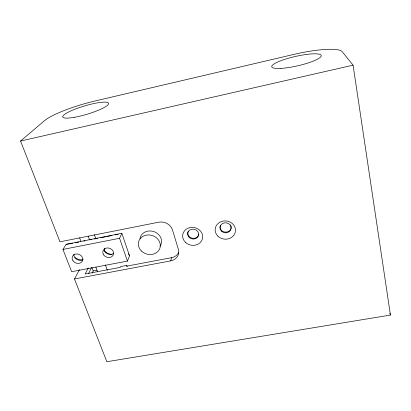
<?xml version="1.0" encoding="UTF-8"?>
<svg xmlns="http://www.w3.org/2000/svg" width="411" height="411" viewBox="0 0 411 411"><rect width="100%" height="100%" fill="white"/><g stroke="black" fill="none" stroke-linecap="round" stroke-linejoin="round"><path stroke-width="0.62" d="M170.74 260.867A11.061 9.643 14.2 0 0 178.389 249.39L172.502 229.975A11.236 9.921 16.3 0 0 158.682 222.202L59.965 241.822L20.55 141.055L44.285 120.849A43.653 7.989 -16.6 0 1 94.674 101.08L293.963 54.38A46.268 8.903 -12.8 0 1 342.209 51.678L353.075 65.169L390.45 315.067L106.865 361.726L74.494 278.971L170.74 260.867L171.577 257.671A10.948 9.571 14.3 0 0 178.734 252.441M88.252 267.941L85.175 273.988L120.269 267.361L120.582 266.6L126.655 265.449L126.352 266.21L171.577 257.671M127.441 261.098L129.537 255.827L121.836 233.309L66.104 244.334L62.94 249.426L71.653 271.707L127.441 261.098L119.57 238.293L121.836 233.309L121.317 233.664M92.085 273.171L93.21 270.875L92.1 267.905M88.473 273.711L91.576 267.504M74.494 278.971L79.487 269.606M20.55 141.055L353.075 65.169M72.552 243.307L66.104 244.334M75.675 242.69L78.804 242.069M83.803 241.082L85.056 240.836M90.055 239.844L91.309 239.598M94.432 238.981L97.561 238.365M100.685 237.743L105.689 236.757M106.937 236.51L111.941 235.518M115.065 234.902L118.193 234.285M62.94 249.426L119.57 238.293M93.21 270.875L96.981 270.161M74.961 257.435L77.196 258.76A10.131 8.523 23.6 0 0 82.19 260.173M126.655 265.449L127.256 266.585M128.494 253.818L129.537 255.827M95.876 267.186L97.643 271.954M389.792 313.269L390.45 315.067M94.402 234.727L95.717 238.344M105.35 264.869L107.322 270.299M198.79 234.095A5.543 4.932 11.4 0 1 191.834 238.113A5.543 4.932 11.4 0 1 188.295 231.09M230.54 224.843A5.59 5.019 5.9 0 1 226.194 232.128A5.59 5.019 5.9 0 1 220.265 225.598M79.611 237.851A20.863 8.256 79.2 0 1 80.864 241.349M88.139 236.155A20.91 7.963 79.2 0 1 89.377 239.664M83.238 259.074A5.461 4.578 23.4 0 1 76.893 259.485A5.461 4.578 23.4 0 1 73.985 254.065M113.652 253.197A5.477 4.675 21.2 0 1 107.225 253.644A5.477 4.675 21.2 0 1 104.394 248.162M112.08 254.424A10.157 8.708 21.3 0 1 104.014 250.607M139.987 238.616A10.969 9.587 17.2 0 1 154.361 231.773A10.969 9.587 17.2 0 1 160.038 246.307M221.467 231.172A5.605 5.024 5.9 0 0 230.91 229.374A5.605 5.024 5.9 0 0 224.278 222.885A5.605 5.024 5.9 0 0 221.467 231.172M217.871 236.14A10.203 9.14 5.9 0 0 235.077 232.929A10.203 9.14 5.9 0 0 223.039 221.092A10.203 9.14 5.9 0 0 217.871 236.14M185.479 242.346A10.09 8.95 11.3 0 0 202.34 239.202A10.09 8.95 11.3 0 0 190.19 227.555A10.09 8.95 11.3 0 0 185.479 242.346M189.199 237.409A5.559 4.942 11.4 0 0 198.482 235.642A5.559 4.942 11.4 0 0 191.767 229.23A5.559 4.942 11.4 0 0 189.199 237.409M74.766 117.238A23.936 4.336 -16.6 0 0 108.658 103.413A23.936 4.336 -16.6 0 0 73.646 109.737A23.936 4.336 -16.6 0 0 74.766 117.238M280.893 68.385A25.364 4.819 -12.8 0 0 320.96 56.554A25.364 4.819 -12.8 0 0 287.726 58.434A25.364 4.819 -12.8 0 0 280.893 68.385M72.999 260.805A5.518 4.613 23.3 0 0 82.303 261.319A5.518 4.613 23.3 0 0 77.098 253.931A5.518 4.613 23.3 0 0 72.999 260.805M103.634 254.912A5.533 4.711 21.1 0 0 113.035 255.39A5.533 4.711 21.1 0 0 107.918 247.925A5.533 4.711 21.1 0 0 103.634 254.912M141.399 250.977A11.123 9.684 17.1 0 0 159.9 248.187A11.123 9.684 17.1 0 0 146.691 235.056A11.123 9.684 17.1 0 0 141.399 250.977"/></g></svg>
